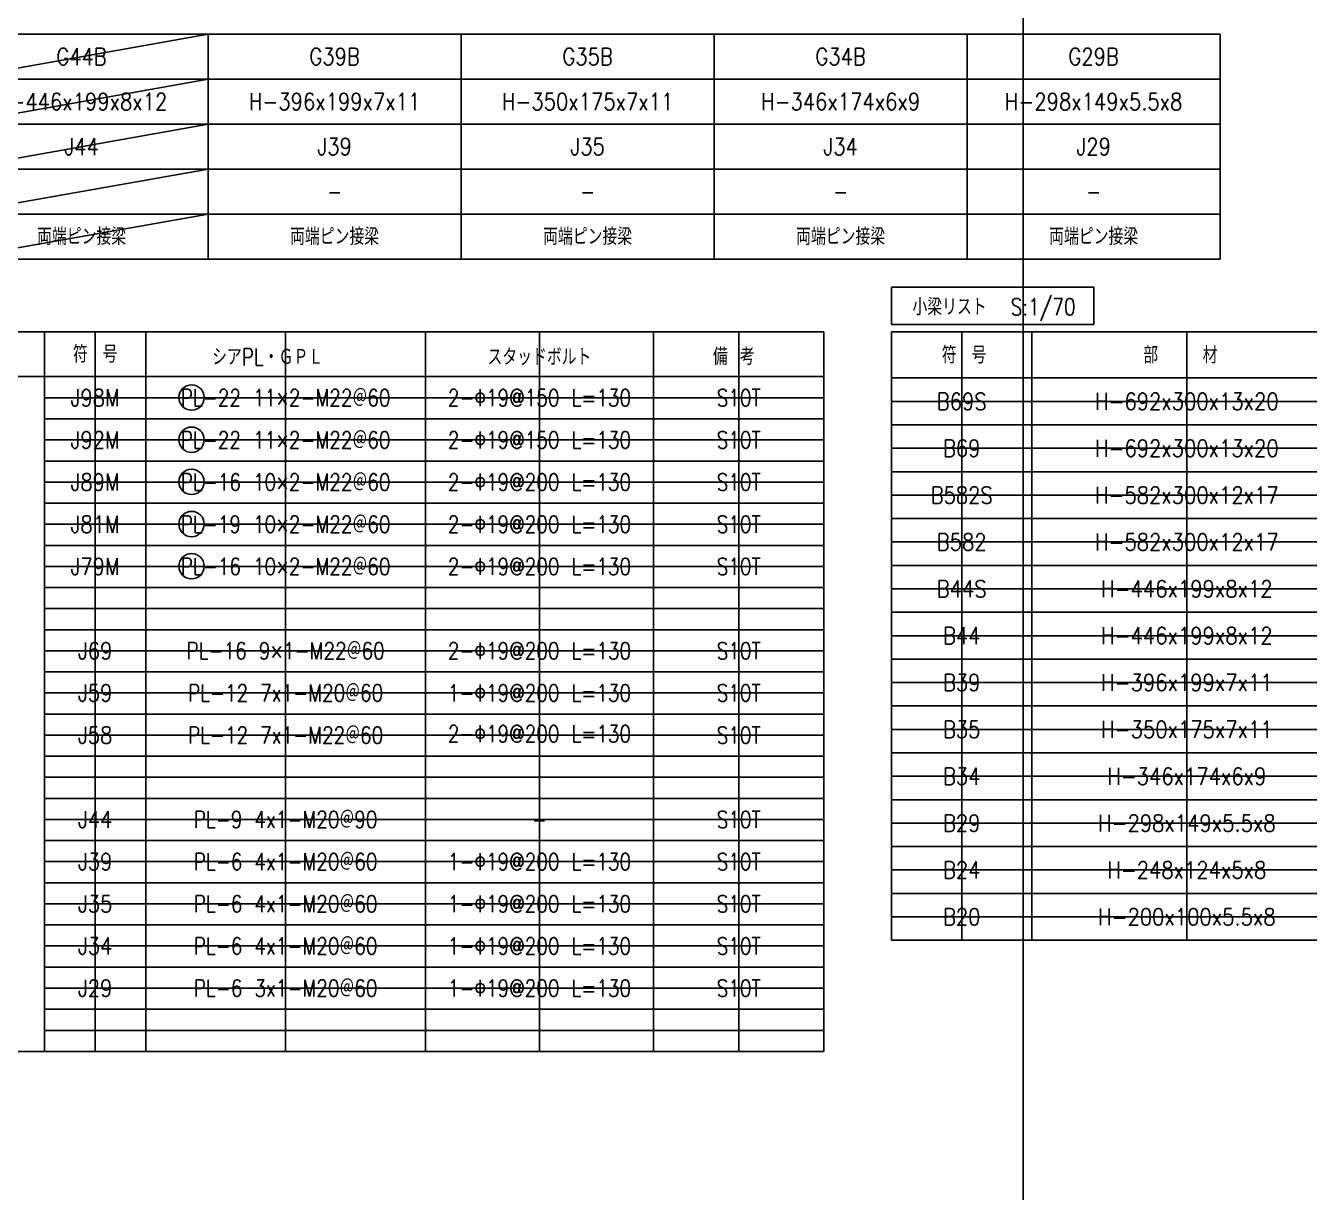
# Model space of a CAD drawing. Extents: x -668440 to 810000, y -1678500 to 210463.
# Drawn here: x -180890 to -104789, y -671323 to -602163 of the extents above; entities that cross this region are included whole.
import ezdxf
from ezdxf.enums import TextEntityAlignment as Align

# ---------------------------------------------------------------- set-up
doc = ezdxf.new("R2010")
doc.units = 0
doc.header["$MEASUREMENT"] = 0
doc.layers.get('0').update_dxf_attribs({"color": 3, "linetype": 'CONTINUOUS'})
doc.layers.get('Defpoints').update_dxf_attribs({"color": 251, "linetype": 'CONTINUOUS'})
doc.layers.add('00_ADDL', color=253, linetype='CONTINUOUS', plot=False)
doc.layers.add('注記', color=3, linetype='CONTINUOUS')
doc.styles.add('DRACAD', font='txt', dxfattribs={"width": 0.85, "bigfont": 'extfont2'})

# ---------------------------------------------------------------- blocks, each defined once
blk = doc.blocks.new('梁リスト')
at = {"layer": '00_ADDL'}
blk.add_lwpolyline([(-246000, -294873.71862), (-136094.25075, -294873.71862), (-136094.25075, -427373.71862), (-246000, -427373.71862)], close=True, dxfattribs=at)
at = {"layer": 'Defpoints'}
for p, q in [((-199414.54184, -352601.50578, -34703.31), (-184414.54184, -349934.83912, -34703.31)), ((-199414.54184, -355268.17245, -34703.31), (-184414.54184, -352601.50578, -34703.31)), ((-199414.54184, -357934.83912, -34703.31), (-184414.54184, -355268.17245, -34703.31)), ((-199414.54184, -360601.50578, -34703.31), (-184414.54184, -357934.83912, -34703.31)), ((-199414.54184, -363268.17245, -34703.31), (-184414.54184, -360601.50578, -34703.31)), ((-191107.03756, -410241.32056), (-191107.03756, -367574.65389)), ((-179818.72633, -410241.32056), (-179818.72633, -367574.65389)), ((-164771.15583, -410241.32056), (-164771.15583, -367574.65389)), ((-152957.19075, -410241.32056), (-152957.19075, -367574.65389)), ((-139736.51277, -403652.47976), (-139736.51277, -367574.65389)), ((-126387.9028, -403652.47976), (-126387.9028, -367574.65389)), ((-194107.03756, -371491.32056), (-147902.48492, -371491.32056)), ((-143902.48492, -371708.03532), (-68252.74179, -371708.03532)), ((-194107.03756, -373991.32056), (-147902.48492, -373991.32056)), ((-143902.48492, -374485.8131), (-68252.74179, -374485.8131)), ((-194107.03756, -376491.32056), (-147902.48492, -376491.32056)), ((-143902.48492, -377263.59087), (-68252.74179, -377263.59087)), ((-194107.03756, -378991.32056), (-147902.48492, -378991.32056)), ((-143902.48492, -380041.36865), (-68252.74179, -380041.36865)), ((-194107.03756, -381491.32056), (-147902.48492, -381491.32056)), ((-143902.48492, -382819.14643), (-68252.74179, -382819.14643)), ((-194107.03756, -383991.32056), (-147902.48492, -383991.32056)), ((-143902.48492, -385596.92421), (-68252.74179, -385596.92421)), ((-194107.03756, -386491.32056), (-147902.48492, -386491.32056)), ((-143902.48492, -388374.70198), (-68252.74179, -388374.70198)), ((-194107.03756, -388991.32056), (-147902.48492, -388991.32056)), ((-143902.48492, -391152.47976), (-68252.74179, -391152.47976)), ((-194107.03756, -391491.32056), (-147902.48492, -391491.32056)), ((-194107.03756, -393991.32056), (-147902.48492, -393991.32056)), ((-143902.48492, -393930.25754), (-68252.74179, -393930.25754)), ((-194107.03756, -396491.32056), (-147902.48492, -396491.32056)), ((-143902.48492, -396708.03532), (-68252.74179, -396708.03532)), ((-194107.03756, -398991.32056), (-147902.48492, -398991.32056)), ((-143902.48492, -399485.8131), (-68252.74179, -399485.8131)), ((-194107.03756, -401491.32056), (-147902.48492, -401491.32056)), ((-143902.48492, -402263.59087), (-68252.74179, -402263.59087)), ((-194107.03756, -403991.32056), (-147902.48492, -403991.32056)), ((-194107.03756, -406491.32056), (-147902.48492, -406491.32056)), ((-194107.03756, -408991.32056), (-147902.48492, -408991.32056))]:
    blk.add_line(p, q, dxfattribs=at)
at = {"layer": '注記'}
for p, q in [((-244414.54184, -349934.83912, -34703.31), (-124414.54184, -349934.83912, -34703.31)), ((-184414.54184, -349934.83912, -34703.31), (-184414.54184, -363268.17245, -34703.31)), ((-184414.54184, -349934.83912, -34703.31), (-184414.54184, -363268.17245, -34703.31)), ((-169414.54184, -349934.83912, -34703.31), (-169414.54184, -363268.17245, -34703.31)), ((-154414.54184, -349934.83912, -34703.31), (-154414.54184, -363268.17245, -34703.31)), ((-139414.54184, -349934.83912, -34703.31), (-139414.54184, -363268.17245, -34703.31)), ((-124414.54184, -349934.83912, -34703.31), (-124414.54184, -363268.17245, -34703.31)), ((-244414.54184, -352601.50578, -34703.31), (-124414.54184, -352601.50578, -34703.31)), ((-239414.54184, -355268.17245, -34703.31), (-169414.54184, -355268.17245, -34703.31)), ((-234414.54184, -355268.17245, -34703.31), (-124414.54184, -355268.17245, -34703.31)), ((-244414.54184, -357934.83912, -34703.31), (-124414.54184, -357934.83912, -34703.31)), ((-229414.54184, -360601.50578, -34703.31), (-124414.54184, -360601.50578, -34703.31)), ((-244414.54184, -363268.17245, -34703.31), (-124414.54184, -363268.17245, -34703.31)), ((-194107.03756, -370241.32056), (-147902.48492, -370241.32056)), ((-194107.03756, -370241.32056), (-147902.48492, -370241.32056)), ((-194107.03756, -372741.32056), (-147902.48492, -372741.32056)), ((-194107.03756, -375241.32056), (-147902.48492, -375241.32056)), ((-194107.03756, -377741.32056), (-147902.48492, -377741.32056)), ((-194107.03756, -380241.32056), (-147902.48492, -380241.32056)), ((-194107.03756, -382741.32056), (-147902.48492, -382741.32056)), ((-194107.03756, -385241.32056), (-147902.48492, -385241.32056)), ((-194107.03756, -387741.32056), (-147902.48492, -387741.32056)), ((-194107.03756, -390241.32056), (-147902.48492, -390241.32056)), ((-194107.03756, -392741.32056), (-147902.48492, -392741.32056)), ((-194107.03756, -395241.32056), (-147902.48492, -395241.32056)), ((-194107.03756, -397741.32056), (-147902.48492, -397741.32056)), ((-194107.03756, -400241.32056), (-147902.48492, -400241.32056)), ((-194107.03756, -402741.32056), (-147902.48492, -402741.32056)), ((-194107.03756, -405241.32056), (-147902.48492, -405241.32056)), ((-194107.03756, -407741.32056), (-147902.48492, -407741.32056)), ((-244414.54184, -410241.32056), (-147902.48492, -410241.32056))]:
    blk.add_line(p, q, dxfattribs=at)
at = {"layer": '注記', "linetype": 'Continuous'}
for p, q in [((-143902.48492, -364934.83912), (-143902.48492, -367157.98723)), ((-131905.2629, -364934.83912), (-143902.48492, -364934.83912)), ((-131905.2629, -367157.98723), (-131905.2629, -364934.83912)), ((-143902.48492, -367157.98723), (-131905.2629, -367157.98723)), ((-244414.54184, -367574.65389), (-147902.48492, -367574.65389)), ((-194107.03756, -390241.32056), (-194107.03756, -367574.65389)), ((-194107.03756, -410241.32056), (-194107.03756, -367574.65389)), ((-188107.03756, -410241.32056), (-188107.03756, -367574.65389)), ((-171530.41509, -410241.32056), (-171530.41509, -367574.65389)), ((-158011.89658, -367574.65389), (-158011.89658, -410241.32056)), ((-147902.48492, -410241.32056), (-147902.48492, -367574.65389)), ((-143902.48492, -367574.65389), (-47390.428, -367574.65389)), ((-143902.48492, -367574.65389), (-143902.48492, -403652.47976)), ((-135570.54062, -367574.65389), (-135570.54062, -403652.47976)), ((-217532.1721, -370241.32056), (-153902.48492, -370241.32056)), ((-143902.48492, -370319.14643), (-68252.74179, -370319.14643)), ((-68252.74179, -373096.92421), (-143902.48492, -373096.92421)), ((-143902.48492, -375874.70198), (-68252.74179, -375874.70198)), ((-143902.48492, -378652.47976), (-68252.74179, -378652.47976)), ((-68252.74179, -381430.25754), (-143902.48492, -381430.25754)), ((-68252.74179, -384208.03532), (-143902.48492, -384208.03532)), ((-68252.74179, -386985.8131), (-143902.48492, -386985.8131)), ((-68252.74179, -386985.8131), (-143902.48492, -386985.8131)), ((-68252.74179, -389763.59087), (-143902.48492, -389763.59087)), ((-68252.74179, -392541.36865), (-143902.48492, -392541.36865)), ((-68252.74179, -395319.14643), (-143902.48492, -395319.14643)), ((-68252.74179, -398096.92421), (-143902.48492, -398096.92421)), ((-68252.74179, -400874.70198), (-143902.48492, -400874.70198)), ((-47390.428, -403652.47976), (-143902.48492, -403652.47976))]:
    blk.add_line(p, q, dxfattribs=at)
at = {"layer": '注記'}
for centre in [(-185394.84436, -371478.4399), (-185394.84436, -373978.4399), (-185394.84436, -376478.4399), (-185394.84436, -378978.4399), (-185394.84436, -381478.4399)]:
    blk.add_circle(centre, 750, dxfattribs=at)
at = {"style": 'DRACAD', "width": 0.85}
for s, p in [('J98M', (-191107.03756, -371491.32056)), ('B69S', (-139736.51277, -371708.03532)), ('H-692x300x13x20', (-126387.9028, -371708.03532)), ('J92M', (-191107.03756, -373991.32056)), ('B69', (-139736.51277, -374485.8131)), ('H-692x300x13x20', (-126387.9028, -374485.8131)), ('J89M', (-191107.03756, -376491.32056)), ('B582S', (-139736.51277, -377263.59087)), ('H-582x300x12x17', (-126387.9028, -377263.59087)), ('B582', (-139736.51277, -380041.36865)), ('H-582x300x12x17', (-126387.9028, -380041.36865)), ('J79M', (-191107.03756, -381491.32056)), ('B44S', (-139736.51277, -382819.14643)), ('H-446x199x8x12', (-126387.9028, -382819.14643)), ('B44', (-139736.51277, -385596.92421)), ('H-446x199x8x12', (-126387.9028, -385596.92421)), ('J69', (-191107.03756, -386491.32056)), ('B39', (-139736.51277, -388374.70198)), ('H-396x199x7x11', (-126387.9028, -388374.70198)), ('J59', (-191107.03756, -388991.32056)), ('J58', (-191107.03756, -391491.32056)), ('B35', (-139736.51277, -391152.47976)), ('H-350x175x7x11', (-126387.9028, -391152.47976)), ('B34', (-139736.51277, -393930.25754)), ('H-346x174x6x9', (-126387.9028, -393930.25754)), ('J44', (-191107.03756, -396491.32056)), ('B29', (-139736.51277, -396708.03532)), ('H-298x149x5.5x8', (-126387.9028, -396708.03532)), ('J39', (-191107.03756, -398991.32056)), ('B24', (-139736.51277, -399485.8131)), ('H-248x124x5x8', (-126387.9028, -399485.8131)), ('J35', (-191107.03756, -401491.32056)), ('B20', (-139736.51277, -402263.59087)), ('H-200x100x5.5x8', (-126387.9028, -402263.59087)), ('J34', (-191107.03756, -403991.32056)), ('J29', (-191107.03756, -406491.32056))]:
    blk.add_text(s, height=1000, dxfattribs=at).set_placement(p, align=Align.MIDDLE_CENTER)
at = {"layer": '注記', "style": 'DRACAD'}
for s, width, p in [('G44B', 0.85, (-191914.54184, -351268.17245)), ('G39B', 0.85, (-176914.54184, -351268.17245)), ('G35B', 0.85, (-161914.54184, -351268.17245)), ('G34B', 0.85, (-146914.54184, -351268.17245)), ('G29B', 0.85, (-131914.54184, -351268.17245)), ('H-446x199x8x12', 0.85, (-191914.54184, -353934.83912)), ('H-396x199x7x11', 0.85, (-176914.54184, -353934.83912)), ('H-350x175x7x11', 0.85, (-161914.54184, -353934.83912)), ('H-346x174x6x9', 0.85, (-146914.54184, -353934.83912)), ('H-298x149x5.5x8', 0.85, (-131914.54184, -353934.83912)), ('-', 0.8, (-176914.54184, -359268.17245)), ('-', 0.8, (-161914.54184, -359268.17245)), ('-', 0.8, (-146914.54184, -359268.17245)), ('-', 0.8, (-131914.54184, -359268.17245)), ('両端ピン接梁', 0.8, (-191914.54184, -361934.83912)), ('両端ピン接梁', 0.8, (-176914.54184, -361934.83912)), ('両端ピン接梁', 0.8, (-161914.54184, -361934.83912)), ('両端ピン接梁', 0.8, (-146914.54184, -361934.83912)), ('両端ピン接梁', 0.8, (-131914.54184, -361934.83912)), ('PL-22 11×2-M22＠60', 0.8, (-179818.72633, -371491.32056, 53982.92667)), ('2-Φ19@150 L=130', 0.8, (-164771.15583, -371491.32056, 53982.92667)), ('PL-22 11×2-M22＠60', 0.8, (-179818.72633, -373991.32056, 53982.92667)), ('2-Φ19@150 L=130', 0.8, (-164771.15583, -373991.32056, 53982.92667)), ('PL-16 10×2-M22＠60', 0.8, (-179818.72633, -376491.32056, 53982.92667)), ('2-Φ19@200 L=130', 0.8, (-164771.15583, -376491.32056, 53982.92667)), ('J81M', 0.85, (-191107.03756, -378991.32056)), ('PL-19 10×2-M22＠60', 0.8, (-179818.72633, -378991.32056, 53982.92667)), ('2-Φ19@200 L=130', 0.8, (-164771.15583, -378991.32056, 53982.92667)), ('PL-16 10×2-M22＠60', 0.8, (-179818.72633, -381491.32056, 53982.92667)), ('2-Φ19@200 L=130', 0.8, (-164771.15583, -381491.32056, 53982.92667)), ('PL-16 9×1-M22＠60', 0.8, (-179818.72633, -386491.32056, 53982.92667)), ('2-Φ19@200 L=130', 0.8, (-164771.15583, -386491.32056, 53982.92667)), ('PL-12 7x1-M20＠60', 0.8, (-179818.72633, -388991.32056, 53982.92667)), ('1-Φ19@200 L=130', 0.8, (-164771.15583, -388991.32056, 53982.92667)), ('PL-12 7x1-M22＠60', 0.8, (-179818.72633, -391491.32056, 53982.92667)), ('2-Φ19@200 L=130', 0.8, (-164771.15583, -391407.98723, 53982.92667)), ('PL-9 4x1-M20＠90', 0.8, (-179818.72633, -396491.32056, 53982.92667)), ('-', 0.8, (-164771.15583, -396491.32056, 53982.92667)), ('PL-6 4x1-M20＠60', 0.8, (-179818.72633, -398991.32056, 53982.92667)), ('1-Φ19@200 L=130', 0.8, (-164771.15583, -398991.32056, 53982.92667)), ('PL-6 4x1-M20＠60', 0.8, (-179818.72633, -401491.32056, 53982.92667)), ('1-Φ19@200 L=130', 0.8, (-164771.15583, -401491.32056, 53982.92667)), ('PL-6 4x1-M20＠60', 0.8, (-179818.72633, -403991.32056, 53982.92667)), ('1-Φ19@200 L=130', 0.8, (-164771.15583, -403991.32056, 53982.92667)), ('PL-6 3x1-M20＠60', 0.8, (-179818.72633, -406491.32056, 53982.92667)), ('1-Φ19@200 L=130', 0.8, (-164771.15583, -406491.32056, 53982.92667))]:
    blk.add_text(s, height=1000, dxfattribs=dict(at, width=width)).set_placement(p, align=Align.MIDDLE_CENTER)
for s, width, p in [('J44', 0.85, (-191914.54184, -356601.50578)), ('J39', 0.85, (-176914.54184, -356601.50578)), ('J35', 0.85, (-161914.54184, -356601.50578)), ('J34', 0.85, (-146914.54184, -356601.50578)), ('J29', 0.85, (-131914.54184, -356601.50578)), ('S10T', 0.8, (-152957.19075, -371491.32056, 53982.92667)), ('S10T', 0.8, (-152957.19075, -373991.32056, 53982.92667)), ('S10T', 0.8, (-152957.19075, -376491.32056, 53982.92667)), ('S10T', 0.8, (-152957.19075, -378991.32056, 53982.92667)), ('S10T', 0.8, (-152957.19075, -381491.32056, 53982.92667)), ('S10T', 0.8, (-152957.19075, -386491.32056, 53982.92667)), ('S10T', 0.8, (-152957.19075, -388991.32056, 53982.92667)), ('S10T', 0.8, (-152957.19075, -391491.32056, 53982.92667)), ('S10T', 0.8, (-152957.19075, -396491.32056, 53982.92667)), ('S10T', 0.8, (-152957.19075, -398991.32056, 53982.92667)), ('S10T', 0.8, (-152957.19075, -401491.32056, 53982.92667)), ('S10T', 0.8, (-152957.19075, -403991.32056, 53982.92667)), ('S10T', 0.8, (-152957.19075, -406491.32056, 53982.92667))]:
    blk.add_text(s, height=1000, dxfattribs=dict(at, width=width)).set_placement(p, align=Align.MIDDLE)
at = {"layer": '注記', "linetype": 'Continuous', "style": 'DRACAD', "width": 0.8}
blk.add_text('小梁リスト  S:1/70', height=1000, dxfattribs=at).set_placement((-137822.85539, -366603.82057), align=Align.CENTER)
for s, p in [('符\u3000号', (-191107.03756, -368907.98723)), ('シアPL・ＧＰＬ', (-180883.62583, -369074.65389)), ('スタッドボルト', (-164771.15583, -369074.65389)), ('備 考', (-153250.84655, -369043.55407)), ('符\u3000号', (-139597.62388, -368961.07173)), ('部\u3000\u3000\u3000材', (-126772.24382, -368961.07173))]:
    blk.add_text(s, height=1000, dxfattribs=at).set_placement(p, align=Align.MIDDLE_CENTER)

msp = doc.modelspace()

# ---------------------------------------------------------------- block references
msp.add_blockref('梁リスト', (14339.1, -252728.5))

doc.saveas('drawing.dxf')
